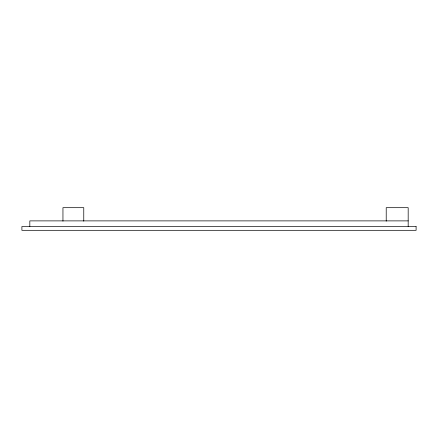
<?xml version="1.0" encoding="UTF-8"?>
<svg xmlns="http://www.w3.org/2000/svg" width="438" height="438" viewBox="0 0 438 438"><rect width="100%" height="100%" fill="white"/><g stroke="black" fill="none" stroke-linecap="round" stroke-linejoin="round"><path stroke-width="0.66" d="M408.178 220.883L29.822 220.883L29.822 226.545M408.178 226.545L408.178 207.683L386.217 207.683L386.217 221.157M83.762 221.157L83.762 207.683L62.952 207.683L62.952 221.157M416.1 226.545L21.9 226.545L21.9 230.317L416.1 230.317L416.1 226.545"/></g></svg>
